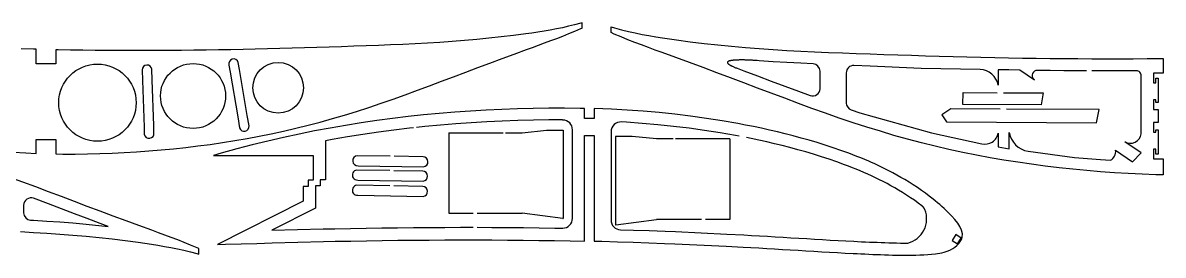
# Model space of a CAD drawing. Header units: millimetres. Extents: x 1828 to 2818, y 1050 to 1146.
# Drawn here: x 2349.9 to 2817.8, y 1050.3 to 1145.9 of the extents above; entities that cross this region are included whole.
import ezdxf

# ---------------------------------------------------------------- set-up
doc = ezdxf.new("R2010")
doc.units = ezdxf.units.MM
doc.layers.add('2mm轻木', color=3, linetype='Continuous')

msp = doc.modelspace()

# ---------------------------------------------------------------- linework, layer by layer
at = {"layer": '2mm轻木'}
for p, q in [((2524.68, 1100.68), (2546.95, 1100.68)), ((2524.68, 1100.68), (2524.68, 1067.6)), ((2547.97, 1100.68), (2554.77, 1100.68)), ((2554.77, 1100.68), (2564.77, 1101.68)), ((2564.77, 1101.68), (2571.62, 1101.68)), ((2571.62, 1101.68), (2571.62, 1065.4)), ((2593.04, 1099.15), (2593.04, 1062.87)), ((2599.88, 1099.15), (2593.04, 1099.15)), ((2609.88, 1098.15), (2599.88, 1099.15)), ((2616.69, 1098.15), (2609.88, 1098.15)), ((2639.98, 1098.15), (2617.7, 1098.15)), ((2639.98, 1098.15), (2639.98, 1065.07)), ((2524.68, 1067.6), (2534.66, 1067.6)), ((2536.28, 1067.6), (2554.77, 1067.6)), ((2571.46, 1065.41), (2554.77, 1067.6)), ((2593.19, 1062.88), (2609.88, 1065.07)), ((2628.37, 1065.07), (2609.88, 1065.07)), ((2639.98, 1065.07), (2630, 1065.07))]:
    msp.add_line(p, q, dxfattribs=at)
at = {"layer": '2mm轻木', "lineweight": 25}
for points in [[(2346, 1092.66), (2351.06, 1092.38), (2355.4, 1092.16), (2355.4, 1097.84), (2363.4, 1097.84), (2363.4, 1091.97), (2366.24, 1091.93), (2371.3, 1091.92), (2376.36, 1091.97), (2381.42, 1092.09), (2386.47, 1092.27), (2391.52, 1092.51), (2396.56, 1092.81), (2401.6, 1093.18), (2406.64, 1093.6), (2411.67, 1094.09), (2416.7, 1094.63), (2421.75, 1095.24), (2426.79, 1095.9), (2431.83, 1096.64), (2436.85, 1097.43), (2441.86, 1098.3), (2446.86, 1099.23), (2451.84, 1100.24), (2456.9, 1101.33), (2461.94, 1102.51), (2466.95, 1103.75), (2471.95, 1105.07), (2476.93, 1106.46), (2481.89, 1107.92), (2486.83, 1109.45), (2491.86, 1111.09), (2496.86, 1112.78), (2501.85, 1114.53), (2506.82, 1116.31), (2511.78, 1118.13), (2516.73, 1119.98), (2521.68, 1121.84), (2526.66, 1123.71), (2531.63, 1125.58), (2536.6, 1127.45), (2541.57, 1129.32), (2546.54, 1131.17), (2551.52, 1133.02), (2556.51, 1134.86), (2559, 1135.77), (2561.5, 1136.69), (2563.99, 1137.6), (2566.48, 1138.53), (2568.97, 1139.47), (2571.44, 1140.42), (2573.92, 1141.4), (2576.42, 1142.41), (2578.91, 1143.45), (2579.39, 1143.66), (2579.39, 1145.87), (2578.81, 1145.7), (2576.3, 1145.03), (2573.78, 1144.41), (2571.3, 1143.85), (2568.81, 1143.34), (2566.3, 1142.87), (2563.79, 1142.43), (2561.27, 1142.03), (2558.75, 1141.65), (2556.22, 1141.29), (2551.2, 1140.63), (2546.18, 1140.03), (2541.15, 1139.48), (2536.12, 1138.98), (2531.08, 1138.54), (2526.03, 1138.14), (2520.99, 1137.79), (2515.94, 1137.49), (2510.9, 1137.21), (2505.86, 1136.97), (2500.81, 1136.75), (2495.76, 1136.56), (2490.72, 1136.37), (2485.67, 1136.2), (2480.62, 1136.02), (2475.57, 1135.86), (2470.52, 1135.69), (2465.47, 1135.54), (2460.42, 1135.39), (2455.37, 1135.25), (2450.32, 1135.12), (2445.27, 1135), (2440.22, 1134.89), (2435.17, 1134.79), (2430.12, 1134.7), (2425.06, 1134.63), (2420.01, 1134.56), (2414.96, 1134.51), (2409.9, 1134.47), (2404.84, 1134.45), (2399.79, 1134.44), (2394.73, 1134.44), (2389.68, 1134.45), (2384.62, 1134.48), (2379.57, 1134.53), (2374.5, 1134.59), (2369.44, 1134.67), (2364.38, 1134.77), (2363.39, 1134.78), (2363.39, 1128.98), (2355.39, 1128.98), (2355.39, 1135.01), (2354.4, 1135.01), (2354.26, 1135.01), (2349.2, 1135.15)], [(2510.16, 1102.66), (2508.52, 1102.49), (2502.15, 1101.72), (2495.79, 1100.88), (2489.45, 1099.96), (2483.12, 1098.95), (2476.81, 1097.87), (2474.03, 1097.35), (2474.03, 1081.33), (2471.94, 1081.33), (2471.94, 1078.79), (2469.94, 1078.79), (2469.94, 1069.71), (2452.01, 1060.57), (2473.16, 1061.11), (2477.92, 1061.21), (2484.35, 1061.34), (2490.8, 1061.45), (2497.24, 1061.55), (2503.68, 1061.63), (2510.12, 1061.69), (2516.57, 1061.74), (2523.02, 1061.78), (2529.47, 1061.79), (2534.66, 1061.79)], [(2348.94, 1060.01), (2354.31, 1059.72), (2359.68, 1059.39), (2365.06, 1059.02), (2370.43, 1058.59), (2375.8, 1058.12), (2381.16, 1057.6), (2386.52, 1057.01), (2391.88, 1056.37), (2397.23, 1055.66), (2399.92, 1055.28), (2402.61, 1054.88), (2405.29, 1054.45), (2407.96, 1053.98), (2410.63, 1053.48), (2413.29, 1052.93), (2415.93, 1052.34), (2418.62, 1051.68), (2421.29, 1050.97), (2422.05, 1050.74), (2422.05, 1053.08), (2421.4, 1053.37), (2418.74, 1054.47), (2416.07, 1055.55), (2413.44, 1056.59), (2410.8, 1057.61), (2408.15, 1058.61), (2405.5, 1059.59), (2402.84, 1060.57), (2397.53, 1062.52), (2392.21, 1064.47), (2386.91, 1066.44), (2381.61, 1068.42), (2376.31, 1070.41), (2371.02, 1072.4), (2365.72, 1074.4), (2360.42, 1076.39), (2355.15, 1078.37), (2349.87, 1080.34), (2344.59, 1082.28)]]:
    msp.add_lwpolyline(points, dxfattribs=at)
for points in [[(2813.82, 1125.16), (2813.82, 1121.16), (2814.82, 1121.16), (2814.82, 1123.16), (2815.82, 1123.16), (2815.82, 1113.16), (2814.82, 1113.16), (2814.82, 1114.16), (2813.82, 1114.16), (2813.82, 1110.16), (2815.82, 1110.16), (2815.82, 1104.91), (2813.82, 1104.91), (2813.82, 1100.91), (2814.82, 1100.91), (2814.82, 1101.91), (2815.82, 1101.91), (2815.82, 1091.91), (2814.82, 1091.91), (2814.82, 1093.91), (2813.82, 1093.91), (2813.82, 1089.91), (2817.82, 1089.91), (2817.82, 1083.35), (2814.85, 1083.42), (2809.16, 1083.63), (2803.48, 1083.9), (2797.8, 1084.24), (2792.13, 1084.65), (2786.46, 1085.13), (2780.8, 1085.67), (2775.14, 1086.29), (2769.45, 1086.97), (2763.78, 1087.72), (2758.12, 1088.54), (2752.46, 1089.44), (2746.82, 1090.41), (2741.2, 1091.46), (2735.59, 1092.6), (2729.9, 1093.83), (2724.23, 1095.15), (2718.58, 1096.56), (2712.95, 1098.04), (2707.35, 1099.6), (2701.77, 1101.25), (2696.21, 1102.97), (2690.55, 1104.81), (2684.92, 1106.72), (2679.31, 1108.68), (2673.71, 1110.69), (2668.13, 1112.74), (2662.55, 1114.82), (2656.98, 1116.91), (2651.39, 1119.01), (2645.79, 1121.12), (2640.2, 1123.23), (2634.61, 1125.33), (2629.01, 1127.42), (2623.4, 1129.5), (2617.79, 1131.56), (2612.18, 1133.62), (2609.37, 1134.65), (2606.57, 1135.69), (2603.77, 1136.75), (2600.98, 1137.82), (2598.2, 1138.92), (2595.38, 1140.06), (2592.58, 1141.23), (2591.24, 1141.81), (2591.24, 1144.2), (2592.69, 1143.76), (2595.51, 1143.02), (2598.35, 1142.32), (2601.14, 1141.69), (2603.95, 1141.11), (2606.77, 1140.58), (2609.59, 1140.09), (2612.43, 1139.63), (2615.27, 1139.21), (2618.11, 1138.8), (2623.76, 1138.06), (2629.42, 1137.38), (2635.08, 1136.76), (2640.74, 1136.21), (2646.41, 1135.71), (2652.09, 1135.26), (2657.77, 1134.87), (2663.44, 1134.52), (2669.12, 1134.21), (2674.8, 1133.94), (2680.48, 1133.7), (2686.16, 1133.47), (2691.84, 1133.27), (2697.52, 1133.07), (2703.21, 1132.88), (2708.89, 1132.69), (2714.57, 1132.5), (2720.25, 1132.33), (2725.93, 1132.16), (2731.61, 1132), (2737.3, 1131.86), (2742.99, 1131.72), (2748.67, 1131.6), (2754.36, 1131.49), (2760.04, 1131.39), (2765.73, 1131.3), (2771.41, 1131.23), (2777.1, 1131.17), (2782.79, 1131.13), (2788.48, 1131.1), (2794.17, 1131.09), (2799.86, 1131.09), (2805.55, 1131.11), (2811.24, 1131.14), (2817.82, 1131.18), (2817.82, 1125.16)], [(2431.29, 1092.22), (2428.13, 1091.29), (2469.03, 1091.29), (2469.03, 1081.16), (2466.94, 1081.16), (2466.94, 1078.61), (2464.94, 1078.61), (2464.94, 1072.59), (2429.82, 1054.7), (2433.03, 1054.81), (2439.45, 1055.01), (2445.88, 1055.21), (2452.17, 1055.4), (2473.27, 1055.94), (2478.02, 1056.04), (2484.45, 1056.17), (2490.88, 1056.28), (2497.3, 1056.37), (2503.74, 1056.45), (2510.17, 1056.52), (2516.6, 1056.57), (2523.04, 1056.6), (2529.47, 1056.62), (2535.91, 1056.62), (2542.34, 1056.6), (2548.77, 1056.56), (2555.21, 1056.5), (2561.66, 1056.42), (2568.1, 1056.32), (2574.54, 1056.19), (2580.31, 1056.06), (2580.31, 1099.59), (2584.31, 1099.59), (2584.31, 1056.14), (2587.42, 1056.06), (2593.86, 1055.88), (2600.3, 1055.67), (2606.75, 1055.44), (2613.2, 1055.19), (2617.43, 1055.02), (2638.52, 1054.03), (2645.43, 1053.67), (2648.66, 1053.49), (2651.88, 1053.31), (2655.11, 1053.12), (2658.33, 1052.93), (2661.56, 1052.74), (2664.78, 1052.55), (2668.01, 1052.35), (2671.23, 1052.15), (2674.46, 1051.96), (2677.68, 1051.76), (2680.91, 1051.57), (2684.13, 1051.39), (2687.36, 1051.21), (2690.59, 1051.05), (2692.2, 1050.97), (2693.81, 1050.9), (2695.42, 1050.83), (2697.03, 1050.76), (2698.64, 1050.69), (2700.26, 1050.63), (2701.87, 1050.57), (2703.48, 1050.51), (2705.09, 1050.45), (2706.7, 1050.4), (2708.3, 1050.36), (2709.91, 1050.34), (2711.53, 1050.32), (2713.14, 1050.33), (2714.75, 1050.35), (2716.36, 1050.39), (2717.97, 1050.45), (2719.58, 1050.54), (2721.18, 1050.65), (2722.78, 1050.79), (2724.37, 1050.95), (2725.26, 1051.06), (2726.15, 1051.19), (2727.04, 1051.34), (2727.91, 1051.54), (2728.78, 1051.79), (2729.65, 1052.11), (2730.5, 1052.49), (2731.44, 1053.03), (2732.34, 1053.65), (2733.18, 1054.35), (2733.93, 1055.12), (2734.55, 1055.95), (2735.03, 1056.81), (2735.34, 1057.71), (2735.44, 1059.16), (2735.11, 1060.64), (2734.43, 1062.11), (2733.49, 1063.57), (2732.36, 1064.99), (2731.11, 1066.36), (2729.84, 1067.65), (2728.89, 1068.58), (2727.96, 1069.47), (2727.04, 1070.31), (2726.14, 1071.12), (2725.23, 1071.91), (2724.32, 1072.67), (2723.39, 1073.43), (2721.84, 1074.64), (2720.25, 1075.82), (2718.61, 1076.99), (2716.94, 1078.13), (2715.24, 1079.25), (2713.52, 1080.34), (2711.78, 1081.39), (2710.16, 1082.34), (2708.54, 1083.26), (2706.9, 1084.15), (2705.26, 1085.02), (2703.6, 1085.86), (2701.94, 1086.67), (2699.45, 1087.84), (2697.84, 1088.57), (2697.02, 1088.92), (2695.39, 1089.61), (2693.75, 1090.29), (2692.1, 1090.95), (2690.45, 1091.6), (2688.79, 1092.23), (2685.57, 1093.4), (2682.34, 1094.51), (2679.09, 1095.58), (2675.83, 1096.6), (2672.55, 1097.57), (2669.26, 1098.5), (2665.95, 1099.39), (2662.73, 1100.22), (2659.49, 1101.01), (2656.25, 1101.77), (2653, 1102.49), (2649.75, 1103.18), (2646.48, 1103.84), (2643.21, 1104.46), (2636.79, 1105.59), (2630.35, 1106.59), (2623.89, 1107.48), (2617.42, 1108.26), (2610.93, 1108.93), (2604.43, 1109.49), (2597.93, 1109.96), (2591.49, 1110.32), (2584.31, 1110.59), (2584.31, 1106.59), (2580.31, 1106.59), (2580.31, 1110.59), (2578.62, 1110.61), (2572.18, 1110.72), (2565.74, 1110.73), (2559.29, 1110.67), (2552.85, 1110.52), (2546.42, 1110.29), (2540, 1109.98), (2533.58, 1109.59), (2527.16, 1109.13), (2520.75, 1108.59), (2514.35, 1107.97), (2507.95, 1107.28), (2501.52, 1106.51), (2495.1, 1105.66), (2488.7, 1104.73), (2482.31, 1103.71), (2475.93, 1102.61), (2469.57, 1101.42), (2463.22, 1100.14), (2456.79, 1098.75), (2450.38, 1097.25), (2443.99, 1095.67), (2437.63, 1093.99)], [(2732.68, 1058.78), (2731.2, 1056.41), (2733.47, 1054.98), (2734.96, 1057.35)]]:
    msp.add_lwpolyline(points, close=True, dxfattribs=at)
at = {"layer": '2mm轻木'}
for points in [[(2403.6, 1103.6), (2402.99, 1122.23), (2402.85, 1126.79, 0.937462), (2398.87, 1126.47), (2399.01, 1122.19), (2399.63, 1103.01), (2399.72, 1100.1, 1), (2403.69, 1100.66), (2403.6, 1103.6)], [(2434.92, 1125.55), (2438.04, 1107.18), (2438.8, 1102.68, 0.937462), (2442.7, 1103.53), (2441.98, 1107.75), (2438.78, 1126.67), (2438.29, 1129.54, 1), (2434.43, 1128.45), (2434.92, 1125.55)], [(2500.62, 1091), (2487.1, 1091.23, 1), (2487.48, 1087.13), (2514.27, 1086.69, 0.937462), (2514.14, 1090.78), (2502.29, 1090.98)], [(2500.46, 1085.1), (2486.95, 1085.32, 1), (2487.32, 1081.23), (2514.11, 1080.78, 0.937462), (2513.98, 1084.87), (2502.14, 1085.07)], [(2500.46, 1078.83), (2486.95, 1079.06, 1), (2487.32, 1074.96), (2514.11, 1074.52, 0.937462), (2513.98, 1078.61), (2502.14, 1078.81)]]:
    msp.add_lwpolyline(points, format="xyb", dxfattribs=at)
at = {"layer": '2mm轻木', "lineweight": 25}
for points in [[(2674.14, 1128.97), (2669.12, 1129.21), (2663.44, 1129.52), (2657.77, 1129.87), (2652.09, 1130.26), (2651.25, 1130.33), (2650.89, 1130.35), (2650.68, 1130.36), (2650.47, 1130.38), (2650.25, 1130.39), (2650.03, 1130.4), (2649.81, 1130.41), (2649.58, 1130.43), (2649.35, 1130.44), (2649.12, 1130.45), (2648.89, 1130.46), (2648.66, 1130.47), (2648.43, 1130.48), (2648.19, 1130.49), (2647.96, 1130.5), (2647.48, 1130.52), (2647.01, 1130.54), (2646.77, 1130.54), (2646.29, 1130.56), (2646.06, 1130.57), (2643.76, 1130.57), (2643.54, 1130.56), (2643.33, 1130.56), (2643.11, 1130.55), (2642.9, 1130.54), (2642.7, 1130.53), (2642.49, 1130.52), (2642.3, 1130.51), (2642.1, 1130.5), (2641.91, 1130.49), (2641.72, 1130.47), (2641.54, 1130.46), (2641.36, 1130.44), (2641.19, 1130.42), (2641.03, 1130.4), (2640.86, 1130.38), (2640.71, 1130.36), (2640.56, 1130.34), (2640.41, 1130.31), (2640.27, 1130.28), (2640.14, 1130.26), (2640.01, 1130.22), (2639.89, 1130.19), (2639.78, 1130.16), (2639.67, 1130.13), (2639.58, 1130.09), (2639.48, 1130.05), (2639.4, 1130.01), (2639.32, 1129.97), (2639.26, 1129.93), (2639.2, 1129.88), (2639.14, 1129.83), (2639.1, 1129.78), (2639.07, 1129.73), (2639.04, 1129.68), (2639.02, 1129.62), (2639.02, 1129.57), (2639.02, 1129.51), (2639.03, 1129.45), (2639.05, 1129.38), (2639.08, 1129.32), (2639.12, 1129.25), (2639.18, 1129.18), (2639.24, 1129.11), (2639.31, 1129.04), (2639.39, 1128.96), (2639.49, 1128.88), (2639.6, 1128.8), (2639.72, 1128.72), (2639.84, 1128.63), (2639.99, 1128.55), (2640.14, 1128.46), (2640.31, 1128.36), (2640.49, 1128.27), (2640.68, 1128.17), (2640.88, 1128.07), (2641.1, 1127.97), (2641.33, 1127.86), (2641.57, 1127.75), (2641.83, 1127.64), (2642.1, 1127.53), (2642.38, 1127.41), (2642.68, 1127.29), (2643, 1127.17), (2645.79, 1126.12), (2651.39, 1124.01), (2656.98, 1121.91), (2662.55, 1119.82), (2668.13, 1117.74), (2672.97, 1115.97, 0.521393), (2677, 1118.78), (2677, 1125.97, 0.400214)], [(2353.05, 1064.79), (2354.31, 1064.72), (2359.68, 1064.39), (2365.06, 1064.02), (2370.43, 1063.59), (2375.8, 1063.12), (2384.91, 1062.19), (2381.61, 1063.42), (2376.31, 1065.41), (2371.02, 1067.4), (2365.72, 1069.4), (2360.42, 1071.39), (2354.26, 1073.71, 0.52374), (2350.21, 1070.9), (2350.21, 1067.78, 0.398473)]]:
    msp.add_lwpolyline(points, format="xyb", close=True, dxfattribs=at)
for points in [[(2786.41, 1126.1), (2782.79, 1126.13), (2777.1, 1126.17), (2771.41, 1126.23), (2765.5, 1126.31, 0.57945), (2765, 1122.33), (2759.05, 1126.4), (2754.52, 1126.47), (2750.14, 1126.54), (2750.14, 1120.23, 0.348083), (2742.67, 1126.65), (2718.56, 1127.01), (2697.52, 1128.07), (2690.88, 1128.3, 0.424404), (2687.77, 1125.3), (2687.77, 1112.89, 0.324903), (2689.85, 1110.04), (2693.38, 1108.89), (2722.7, 1100.58), (2743.34, 1096.17, 0.442234), (2750.14, 1100.55), (2750.14, 1094.84), (2754.61, 1094.1), (2754.6, 1096.11), (2754.59, 1100.75, 0.314491), (2762.39, 1093.07), (2781.4, 1090.56), (2792.13, 1089.65), (2796.17, 1089.36, 0.321139), (2798.3, 1093.5), (2805.24, 1088.76), (2808.84, 1092.36), (2802.04, 1097, 0.538781), (2808.85, 1100.28), (2808.85, 1124.11, 0.415133), (2806.85, 1126.11), (2805.48, 1126.17), (2793.21, 1126.09), (2788.48, 1126.1)], [(2536.28, 1061.79), (2542.36, 1061.77), (2548.81, 1061.73), (2555.27, 1061.67), (2561.73, 1061.59), (2568.18, 1061.49), (2571.4, 1061.47, 0.416412), (2575.43, 1065.47), (2575.43, 1101.9, 0.409621), (2571.49, 1105.9), (2571.34, 1105.91), (2565.76, 1105.91), (2559.38, 1105.84), (2553, 1105.69), (2546.63, 1105.47), (2540.27, 1105.16), (2533.91, 1104.78), (2527.55, 1104.32), (2521.2, 1103.78), (2514.86, 1103.17), (2511.41, 1102.8)], [(2643.83, 1099.26), (2642.31, 1099.55), (2635.97, 1100.66), (2629.62, 1101.65), (2623.25, 1102.52), (2616.86, 1103.29), (2610.46, 1103.95), (2604.04, 1104.51), (2597.61, 1104.97), (2595.47, 1105.09, 0.431075), (2591.24, 1101.09), (2591.24, 1064.78, 0.407834), (2595.16, 1060.78), (2600.47, 1060.67), (2606.93, 1060.44), (2613.4, 1060.19), (2617.63, 1060.01), (2638.79, 1059.03), (2645.7, 1058.66), (2648.93, 1058.48), (2652.17, 1058.3), (2655.4, 1058.11), (2658.63, 1057.92), (2661.86, 1057.73), (2665.08, 1057.54), (2668.31, 1057.34), (2671.54, 1057.15), (2674.76, 1056.95), (2677.98, 1056.75), (2681.2, 1056.56), (2684.41, 1056.38), (2687.62, 1056.21), (2690.83, 1056.05), (2692.43, 1055.97), (2694.03, 1055.89), (2695.64, 1055.82), (2697.24, 1055.75), (2698.85, 1055.69), (2700.45, 1055.63), (2702.06, 1055.56), (2703.65, 1055.5), (2705.25, 1055.45), (2706.83, 1055.4), (2708.41, 1055.36), (2709.98, 1055.34), (2711.54, 1055.32), (2713.03, 1055.33, 0.450377), (2720.07, 1069.06), (2720.07, 1069.07), (2720.06, 1069.08), (2720.02, 1069.15), (2720.01, 1069.16), (2719.94, 1069.29), (2719.93, 1069.3), (2719.91, 1069.34), (2719.9, 1069.35), (2719.88, 1069.39), (2719.87, 1069.39), (2719.83, 1069.46), (2719.82, 1069.47), (2719.8, 1069.51), (2719.79, 1069.52), (2719.77, 1069.55), (2719.77, 1069.56), (2719.75, 1069.59), (2719.74, 1069.6), (2719.73, 1069.62), (2719.72, 1069.62), (2719.71, 1069.64), (2719.7, 1069.65), (2719.7, 1069.66), (2719.69, 1069.67), (2719.68, 1069.68), (2719.68, 1069.69), (2719.66, 1069.71), (2719.66, 1069.72), (2719.65, 1069.73), (2719.64, 1069.75), (2719.63, 1069.76), (2719.62, 1069.77), (2719.62, 1069.77), (2719.6, 1069.79), (2719.6, 1069.8), (2719.58, 1069.82), (2719.58, 1069.83), (2719.56, 1069.85), (2719.56, 1069.86), (2719.54, 1069.89), (2719.53, 1069.89), (2719.52, 1069.9), (2719.46, 1069.99), (2719.45, 1069.99), (2719.41, 1070.06), (2719.4, 1070.07), (2719.39, 1070.08), (2719.38, 1070.08), (2719.37, 1070.1), (2719.36, 1070.11), (2719.35, 1070.13), (2719.34, 1070.14), (2719.33, 1070.16), (2719.32, 1070.16), (2719.3, 1070.18), (2719.3, 1070.19), (2719.29, 1070.2), (2719.28, 1070.21), (2719.27, 1070.22), (2719.27, 1070.22), (2719.26, 1070.23), (2719.25, 1070.24), (2719.24, 1070.25), (2719.24, 1070.26), (2719.23, 1070.27), (2719.22, 1070.28), (2719.21, 1070.28), (2719.2, 1070.3), (2719.19, 1070.31), (2719.17, 1070.34), (2719.16, 1070.34), (2719.14, 1070.37), (2719.13, 1070.38), (2719.12, 1070.39), (2719.11, 1070.39), (2719.07, 1070.44), (2719.06, 1070.44), (2719.03, 1070.48), (2719.02, 1070.48), (2718.99, 1070.52), (2718.81, 1070.66), (2717.3, 1071.78), (2715.75, 1072.89), (2714.16, 1073.98), (2712.53, 1075.04), (2710.89, 1076.08), (2709.22, 1077.1), (2707.67, 1078), (2706.11, 1078.89), (2704.54, 1079.74), (2702.96, 1080.58), (2701.37, 1081.38), (2699.77, 1082.17), (2698.15, 1082.93), (2696.6, 1083.64), (2695.03, 1084.33), (2693.45, 1085.01), (2691.87, 1085.66), (2690.27, 1086.3), (2688.66, 1086.93), (2687.05, 1087.54), (2683.9, 1088.68), (2680.74, 1089.77), (2677.57, 1090.82), (2674.37, 1091.81), (2671.16, 1092.76), (2667.93, 1093.68), (2664.68, 1094.55), (2661.51, 1095.37), (2658.33, 1096.15), (2655.14, 1096.89), (2651.94, 1097.61), (2648.74, 1098.29), (2646.81, 1098.67)]]:
    msp.add_lwpolyline(points, format="xyb", dxfattribs=at)
at = {"layer": '2mm轻木'}
for points in [[(2768.57, 1117.1), (2767.73, 1112.15), (2735.61, 1112.3), (2735.7, 1117.17), (2749.74, 1117.14)], [(2752.23, 1117.13), (2768.57, 1117.1)], [(2750.89, 1110.4), (2730.72, 1110.49), (2726.93, 1108.01), (2728.91, 1105.09), (2790.48, 1104.74), (2791.53, 1110.22), (2753.59, 1110.39)]]:
    msp.add_lwpolyline(points, dxfattribs=at)
at = {"layer": '2mm轻木', "lineweight": 25}
for centre, radius in [((2380.5, 1113.03), 15.88), ((2419.72, 1115.78), 13.35), ((2454.65, 1119.15), 10.4)]:
    msp.add_circle(centre, radius, dxfattribs=at)
at = {"layer": '2mm轻木'}
for centre, start, end in [((2571.77, 1068.4), 264.1651, 267.1212), ((2592.88, 1065.86), 272.8788, 275.8349)]:
    msp.add_arc(centre, 3, start, end, dxfattribs=at)

doc.saveas('drawing.dxf')
